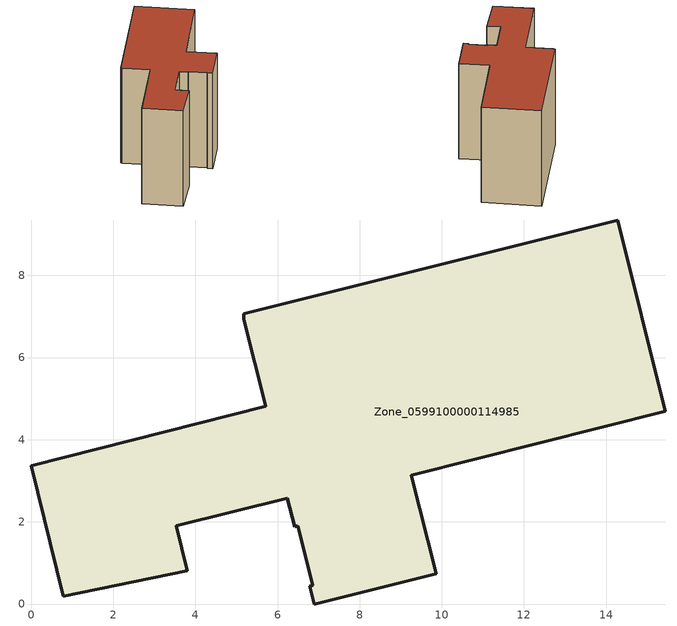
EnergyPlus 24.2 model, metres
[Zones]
Zone_0599100000114985
 floor ground (C_G): 5.71,4.82 5.17,6.93 5.17,7.07 14.28,9.35 15.44,4.69 9.26,3.13 9.86,0.74 6.89,0 6.78,0.43 6.86,0.46 6.49,1.91 6.42,1.88 6.24,2.58 3.53,1.9 3.8,0.81 0.79,0.19 0,3.37 z0
 wall outside (C_F): 0,3.37 0.79,0.19 3.8,0.81 3.53,1.9 6.24,2.58 6.42,1.88 6.49,1.91 6.86,0.46 6.78,0.43 6.89,0 9.86,0.74 9.26,3.13 15.44,4.69 14.28,9.35 5.17,7.07 5.17,6.93 5.71,4.82 0,3.37 z0:8.74
 roof outside (C_R): 5.17,6.93 5.71,4.82 0,3.37 0.79,0.19 3.8,0.81 3.53,1.9 6.24,2.58 6.42,1.88 6.49,1.91 6.86,0.46 6.78,0.43 6.89,0 9.86,0.74 9.26,3.13 15.44,4.69 14.28,9.35 5.17,7.07 z8.74
[BUILDING]
Pand.0599100000114985: North Axis=0; Terrain=City; Loads Convergence Tolerance Value=0.04; Temperature Convergence Tolerance Value=0.4; Solar Distribution=FullExterior; Maximum Number of Warmup Days=25; Minimum Number of Warmup Days=1
[Site:Location]
Rotterdam.The.Hague.AP_ZH_NLD Design_Conditions: Latitude=51.96; Longitude=4.45; Time Zone=1; Elevation=-4.5
[SITE:GROUNDTEMPERATURE:BUILDINGSURFACE]
18, 18, 18, 18, 18, 18, 18, 18, 18, 18, 18, 18
[MATERIAL] Thermal Absorptance=0.9; Solar Absorptance=0.7; Visible Absorptance=0.7
Name | Roughness | Thickness | Conductivity | Density | Specific Heat
G.TI.1965-1974 | MediumSmooth | 0.15 | 0.882353 | 540 | 1210
F.TI.1965-1974 | Rough | 0.3 | 0.697674 | 1920 | 840
R.TI.1965-1974 | MediumRough | 0.2 | 0.232558 | 1500 | 1000
[CONSTRUCTION]
C_G: G.TI.1965-1974
C_F: F.TI.1965-1974
C_R: R.TI.1965-1974
[ZONE]
Zone_0599100000114985: Type=1; Multiplier=1; Ceiling Height=Autocalculate; Volume=Autocalculate; Floor Area=autocalculate; Part of Total Floor Area=Yes
[ZONEINFILTRATION:DESIGNFLOWRATE]
Infil_Zone_0599100000114985: Zone or ZoneList or Space or SpaceList=Zone_0599100000114985; Schedule=AlwaysOn; Design Flow Rate Calculation Method=Flow/Area; Flow Rate per Floor Area=0.003; Constant Term Coefficient=1; Temperature Term Coefficient=0; Velocity Term Coefficient=0; Velocity Squared Term Coefficient=0
[HVACTEMPLATE:ZONE:IDEALLOADSAIRSYSTEM]
Zone_0599100000114985: Maximum Heating Supply Air Temperature=50; Minimum Cooling Supply Air Temperature=13; Maximum Heating Supply Air Humidity Ratio=0.0156; Minimum Cooling Supply Air Humidity Ratio=0.0077; Heating Limit=NoLimit; Cooling Limit=NoLimit; Dehumidification Control Type=ConstantSensibleHeatRatio; Cooling Sensible Heat Ratio=0.7; Dehumidification Setpoint=60; Humidification Control Type=None; Humidification Setpoint=30; Outdoor Air Method=None; Outdoor Air Flow Rate per Person=0.00944; Outdoor Air Flow Rate per Zone Floor Area=0; Outdoor Air Flow Rate per Zone=0; Demand Controlled Ventilation Type=None; Outdoor Air Economizer Type=NoEconomizer; Heat Recovery Type=None; Sensible Heat Recovery Effectiveness=0.7; Latent Heat Recovery Effectiveness=0.65
[ZONECONTROL:THERMOSTAT]
ThermostatControl_Zone_0599100000114985: Zone or ZoneList=Zone_0599100000114985; Control Type Schedule=DualSetpointControlType; Control 1=Thermostat_Zone_0599100000114985; Temperature Difference Between Cutout And Setpoint=0
[THERMOSTATSETPOINT:DUALSETPOINT]
Thermostat_Zone_0599100000114985: Heating Setpoint Temperature Schedule=HeatingSetpoint_Zone_0599100000114985; Cooling Setpoint Temperature Schedule=CoolingSetpoint_Zone_0599100000114985
[SCHEDULE:COMPACT]
HeatingSetpoint_Zone_0599100000114985: Through: 12/31, For: AllDays, Until: 24:00, 21
CoolingSetpoint_Zone_0599100000114985: Through: 12/31, For: AllDays, Until: 24:00, 24
DualSetpointControlType: Through: 12/31, For: AllDays, Until: 24:00, 4
AlwaysOn: Through: 12/31, For: AllDays, Until: 24:00, 1
